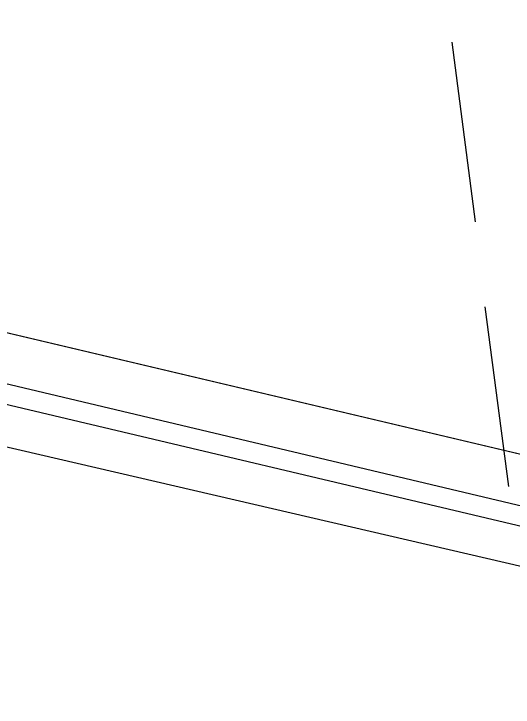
# Model space of a CAD drawing. Header units: feet. Extents: x -84 to 198, y -22 to 181.
# Drawn here: x 132.551 to 133.96, y 105.689 to 107.644 of the extents above; entities that cross this region are included whole.
import ezdxf

# ---------------------------------------------------------------- set-up
doc = ezdxf.new("R2010")
doc.units = ezdxf.units.FT
for name, color, linetype in [('A-AREA-UNIDAD', 30, 'CONTINUOUS'), ('A-LINEA', 7, 'CONTINUOUS'), ('A-MURO-CONCRETO', 8, 'CONTINUOUS')]:
    doc.layers.add(name, color=color, linetype=linetype)

msp = doc.modelspace()

# ---------------------------------------------------------------- linework, layer by layer
at = {"layer": 'A-AREA-UNIDAD'}
msp.add_lwpolyline([(135.92, 108.3733), (135.328, 105.7778), (134.272, 105.6889), (134.16, 106.0444), (121.52, 108.9778), (121.312, 109.3333), (121.312, 110.2933), (121.6, 111.4133), (114.608, 113.0133)], dxfattribs=at)
at = {"layer": 'A-LINEA'}
for p, q in [((134.4267, 106.1511), (121.5867, 109.1911)), ((121.6267, 109.1244), (134.4133, 106.0978)), ((133.7867, 107.5644), (133.8533, 107.0578)), ((133.88, 106.8178), (133.9467, 106.3111))]:
    msp.add_line(p, q, dxfattribs=at)
msp.add_lwpolyline([(121.4533, 109.3644), (122.1467, 112.2844), (135.96, 109.0178), (135.2667, 106.0978), (121.4533, 109.3644)], dxfattribs=at)
at = {"layer": 'A-MURO-CONCRETO'}
msp.add_lwpolyline([(122.92, 109.0178), (135.96, 109.0178), (135.2667, 106.0978), (122.92, 109.0178), (122.92, 109.0178)], dxfattribs=at)

doc.saveas('drawing.dxf')
